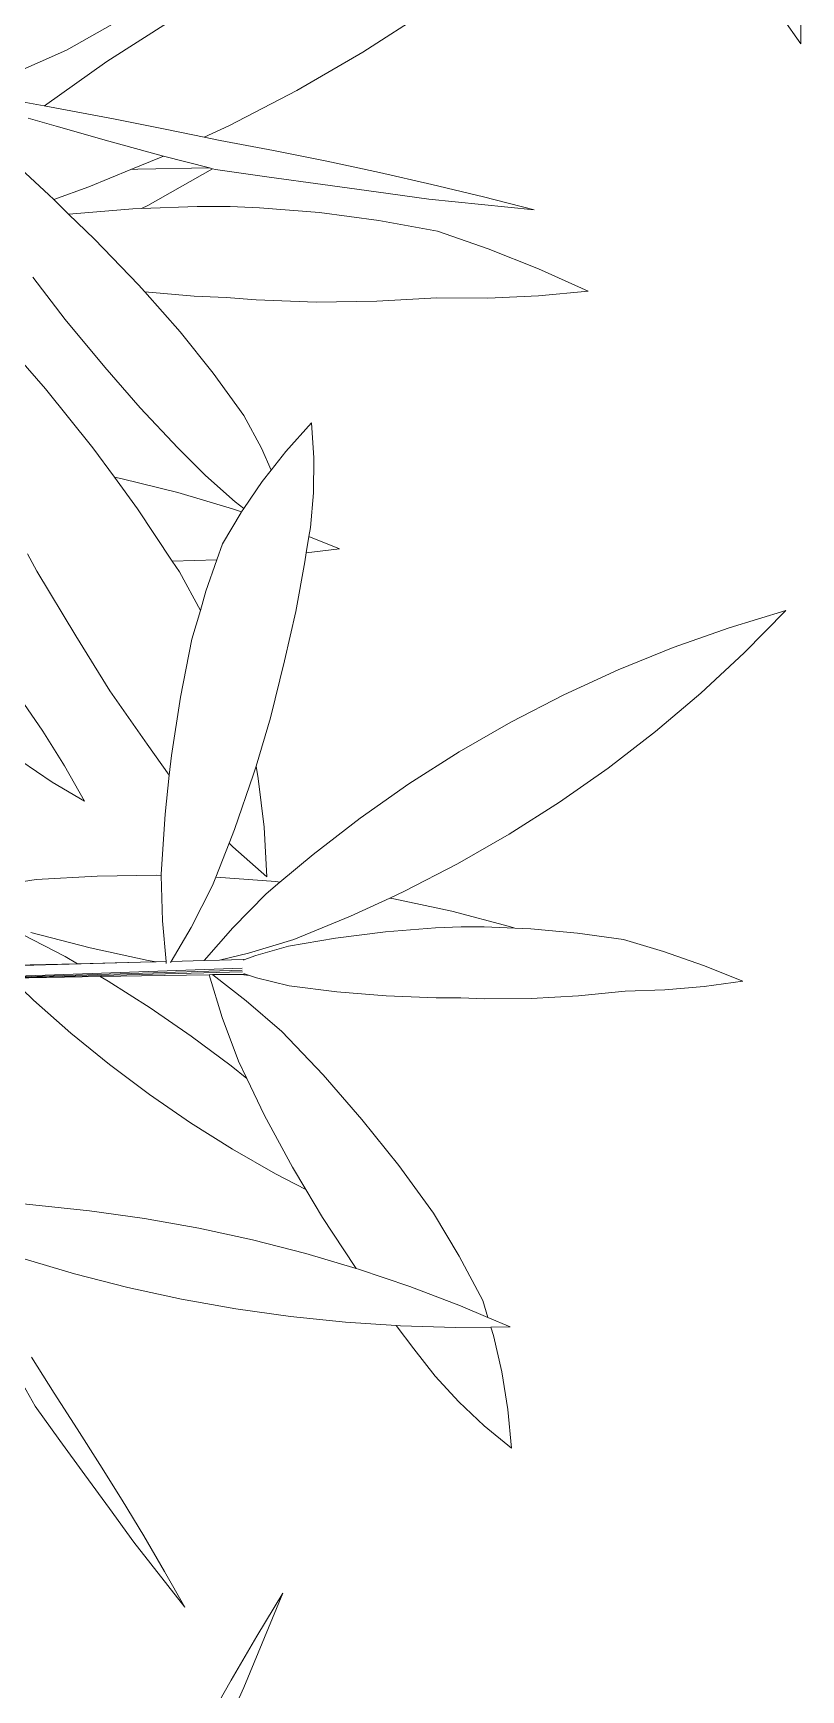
# Model space of a CAD drawing. Header units: millimetres. Extents: x 18 to 174501, y 22 to 24571.
# Drawn here: x 22848.3 to 23047.1, y 5611.8 to 6041.1 of the extents above; entities that cross this region are included whole.
import ezdxf

# ---------------------------------------------------------------- set-up
doc = ezdxf.new("R2010")
doc.units = ezdxf.units.MM
doc.header["$MEASUREMENT"] = 0
doc.layers.add('Edges', color=7, linetype='Continuous', lineweight=18)

# ---------------------------------------------------------------- blocks, each defined once
blk = doc.blocks.new('BAMBOOPLAN')
at = {"layer": 'Edges'}
for p, q in [((7.6092, 11), (7.5707, 10.8181)), ((7.5873, 10.6224), (7.6092, 11)), ((7.5707, 10.8181), (7.5341, 10.6335)), ((7.5341, 10.6335), (7.4996, 10.4464)), ((7.5873, 10.6224), (7.5697, 10.4327)), ((12.609, 2.3896), (12.513, 2.4579)), ((12.609, 2.3896), (12.5751, 2.4877)), ((11.2624, 2.054), (11.0872, 1.8319)), ((11.0872, 1.8319), (10.902, 1.618)), ((10.2201, 1.676), (10.0484, 1.4809)), ((10.3776, 1.7113), (10.2023, 1.4892)), ((10.902, 1.618), (10.7073, 1.4126)), ((10.0484, 1.4809), (9.8743, 1.3195)), ((10.2023, 1.4892), (10.0375, 1.2597)), ((11.4956, 1.3971), (11.8766, 1.487)), ((11.8766, 1.487), (11.6833, 1.4708)), ((10.7073, 1.4126), (10.6343, 1.3422)), ((11.2907, 1.4302), (11.0925, 1.4059)), ((11.4878, 1.4518), (11.2907, 1.4302)), ((11.6833, 1.4708), (11.4878, 1.4518)), ((10.6947, 1.3497), (10.6343, 1.3422)), ((10.8936, 1.3791), (10.6947, 1.3497)), ((11.0925, 1.4059), (10.8936, 1.3791)), ((11.3019, 1.3582), (11.1065, 1.3196)), ((11.4956, 1.3971), (11.3019, 1.3582)), ((10.2951, 1.2973), (10.0367, 1.2584)), ((10.4945, 1.3247), (10.2951, 1.2973)), ((10.6343, 1.3422), (10.4945, 1.3247)), ((11.1065, 1.3196), (10.9101, 1.2811)), ((11.5647, 1.2952), (11.346, 1.2614)), ((11.7633, 1.2949), (11.5647, 1.2952)), ((11.9633, 1.2856), (11.7633, 1.2949)), ((10.0367, 1.2584), (9.9276, 1.2419)), ((10.0375, 1.2597), (10.0367, 1.2584)), ((10.6906, 1.2413), (10.4416, 1.1506)), ((10.5149, 1.2272), (10.5037, 1.2163)), ((10.5149, 1.2272), (10.5094, 1.2267)), ((10.6906, 1.2413), (10.5149, 1.2272)), ((10.7016, 1.2422), (10.5201, 1.0357)), ((10.7016, 1.2422), (10.6906, 1.2413)), ((10.713, 1.2431), (10.7016, 1.2422)), ((10.9101, 1.2811), (10.713, 1.2431)), ((11.346, 1.2614), (11.129, 1.2179)), ((12.164, 1.2674), (11.9633, 1.2856)), ((12.164, 1.2674), (11.9954, 1.1903)), ((10.1035, 1.2017), (9.9959, 1.1964)), ((10.306, 1.2129), (10.1035, 1.2017)), ((10.5094, 1.2267), (10.306, 1.2129)), ((10.5037, 1.2163), (10.4176, 1.1406)), ((11.129, 1.2179), (10.9133, 1.1625)), ((11.9954, 1.1903), (11.8216, 1.1217)), ((10.4176, 1.1406), (10.2915, 1.0297)), ((10.4416, 1.1506), (10.4176, 1.1406)), ((10.8094, 1.131), (10.6939, 1.0915)), ((10.9133, 1.1625), (10.8094, 1.131)), ((11.8216, 1.1217), (11.6429, 1.0617)), ((10.1608, 0.953), (9.943, 1.0495)), ((10.6939, 1.0915), (10.5019, 1.0169)), ((11.6429, 1.0617), (11.4362, 0.9768)), ((10.2915, 1.0297), (10.1836, 0.9423)), ((10.4719, 1.0052), (10.254, 0.9101)), ((10.5019, 1.0169), (10.4719, 1.0052)), ((10.5201, 1.0357), (10.5019, 1.0169)), ((10.1836, 0.9423), (10.1608, 0.953)), ((10.2531, 0.9097), (10.1836, 0.9423)), ((11.4362, 0.9768), (11.2257, 0.9005)), ((10.254, 0.9101), (10.2531, 0.9097)), ((10.3746, 0.8527), (10.2531, 0.9097)), ((11.2257, 0.9005), (11.0128, 0.836)), ((10.5832, 0.7457), (10.3746, 0.8527)), ((10.9049, 0.8083), (10.7917, 0.7744)), ((11.0128, 0.836), (10.9049, 0.8083)), ((10.6135, 0.7288), (10.5832, 0.7457)), ((10.7917, 0.7744), (10.6135, 0.7288)), ((10.7862, 0.6323), (10.6135, 0.7288)), ((10.3689, 0.5366), (10.2037, 0.6454)), ((10.9514, 0.527), (10.7862, 0.6323)), ((10.5646, 0.4179), (10.3689, 0.5366)), ((11.1101, 0.4161), (10.9514, 0.527)), ((11.3554, 0.4727), (11.2999, 0.3402)), ((11.3554, 0.4727), (11.4057, 0.3528)), ((10.3832, 0.2704), (10.1355, 0.4124)), ((10.7382, 0.3175), (10.5646, 0.4179)), ((11.2106, 0.3225), (11.1101, 0.4161)), ((13.2411, 0.3879), (13.0635, 0.2593)), ((13.2411, 0.3879), (13.1469, 0.1899)), ((10.9175, 0.2232), (10.7382, 0.3175)), ((11.2715, 0.2581), (11.2106, 0.3225)), ((11.2999, 0.3402), (11.2715, 0.2581)), ((11.4057, 0.3528), (11.4466, 0.2301)), ((10.6201, 0.1212), (10.3832, 0.2704)), ((11.2715, 0.2581), (11.2538, 0.2071)), ((13.0635, 0.2593), (12.8916, 0.1224)), ((11.0483, 0.16), (10.9175, 0.2232)), ((11.2538, 0.2071), (11.2217, 0.09)), ((11.4466, 0.2301), (11.4779, 0.105)), ((13.1469, 0.1899), (13.0435, -0.004)), ((11.1841, 0.1033), (11.0483, 0.16)), ((10.731, 0.0442), (10.6201, 0.1212)), ((10.9716, 0.067), (10.7605, 0.0482)), ((11.1831, 0.0761), (10.9716, 0.067)), ((11.2178, 0.076), (11.1831, 0.0761)), ((11.2217, 0.09), (11.1841, 0.1033)), ((11.2173, 0.0739), (11.1903, -0.0591)), ((11.2178, 0.076), (11.2173, 0.0739)), ((11.2217, 0.09), (11.2178, 0.076)), ((11.4779, 0.105), (11.4836, 0.0713)), ((11.6049, 0.0655), (11.4836, 0.0713)), ((11.4836, 0.0713), (11.4938, 0.0115)), ((11.6049, 0.0655), (11.4938, 0.0115)), ((12.8916, 0.1224), (12.7258, -0.0224)), ((10.7605, 0.0482), (10.731, 0.0442)), ((10.8502, -0.0387), (10.731, 0.0442)), ((11.4938, 0.0115), (11.4995, -0.0223)), ((11.0352, -0.1803), (10.8502, -0.0387)), ((11.1903, -0.0591), (11.19, -0.1219)), ((11.4995, -0.0223), (11.5286, -0.2074)), ((12.7258, -0.0224), (12.5666, -0.1748)), ((13.0435, -0.004), (12.9312, -0.1933)), ((11.19, -0.1219), (11.0352, -0.1803)), ((11.19, -0.1219), (11.1894, -0.2446)), ((11.0729, -0.2091), (11.0352, -0.1803)), ((12.5666, -0.1748), (12.4143, -0.3344)), ((11.193, -0.3185), (11.0729, -0.2091)), ((11.1894, -0.2446), (11.193, -0.3185)), ((11.5286, -0.2074), (11.5482, -0.3939)), ((12.9312, -0.1933), (12.8103, -0.3776)), ((10.5738, -0.3789), (10.5198, -0.3294)), ((11.193, -0.3185), (11.1984, -0.4295)), ((12.4143, -0.3344), (12.2693, -0.5008)), ((10.7874, -0.558), (10.5738, -0.3789)), ((11.5482, -0.3939), (11.5676, -0.6105)), ((12.8103, -0.3776), (12.681, -0.5564)), ((11.1984, -0.4295), (11.2276, -0.6462)), ((12.2693, -0.5008), (12.132, -0.6736)), ((10.974, -0.7097), (10.7874, -0.558)), ((11.5676, -0.6105), (11.5758, -0.7969)), ((12.681, -0.5564), (12.5437, -0.7292)), ((11.2276, -0.6462), (11.2666, -0.8613)), ((12.132, -0.6736), (12.0027, -0.8523)), ((11.168, -0.8514), (10.974, -0.7097)), ((12.5437, -0.7292), (12.3987, -0.8956)), ((11.5987, -0.8373), (11.5758, -0.7969)), ((11.5758, -0.7969), (11.5772, -0.8276)), ((10.788, -0.9318), (10.668, -0.8435)), ((11.283, -0.9333), (11.168, -0.8514)), ((11.5772, -0.8276), (11.5769, -1.0447)), ((11.6773, -0.9998), (11.5987, -0.8373)), ((12.0027, -0.8523), (11.8817, -1.0366)), ((11.2666, -0.8613), (11.283, -0.9333)), ((12.3987, -0.8956), (12.2464, -1.0552)), ((10.9048, -1.0261), (10.788, -0.9318)), ((11.283, -0.9333), (11.3153, -1.0742)), ((13.0707, -0.959), (12.9014, -0.9926)), ((13.2255, -0.9528), (13.0707, -0.959)), ((13.3816, -0.9535), (13.2255, -0.9528)), ((13.5386, -0.9611), (13.3816, -0.9535)), ((13.5386, -0.9611), (13.4098, -1.0267)), ((11.0181, -1.1261), (10.9048, -1.0261)), ((11.7469, -1.1704), (11.6773, -0.9998)), ((11.8817, -1.0366), (11.7997, -1.1735)), ((12.7337, -1.0335), (12.6763, -1.0509)), ((12.9014, -0.9926), (12.7337, -1.0335)), ((13.4098, -1.0267), (13.2766, -1.0859)), ((10.882, -1.098), (10.7464, -1.0624)), ((11.0181, -1.1261), (10.882, -1.098)), ((11.3153, -1.0742), (11.3739, -1.2889)), ((11.5746, -1.098), (11.5689, -1.2333)), ((11.5769, -1.0447), (11.5746, -1.098)), ((11.5926, -1.107), (11.5746, -1.098)), ((12.2029, -1.0968), (12.0872, -1.2076)), ((12.2464, -1.0552), (12.2029, -1.0968)), ((12.2177, -1.0943), (12.2029, -1.0968)), ((12.4365, -1.0679), (12.2177, -1.0943)), ((12.656, -1.0515), (12.4365, -1.0679)), ((12.5674, -1.0837), (12.4874, -1.1117)), ((12.6763, -1.0509), (12.5674, -1.0837)), ((12.6763, -1.0509), (12.656, -1.0515)), ((13.2766, -1.0859), (13.1392, -1.1385)), ((11.7469, -1.1704), (11.5926, -1.107)), ((12.3987, -1.1463), (12.2285, -1.2207)), ((12.4874, -1.1117), (12.3987, -1.1463)), ((13.1392, -1.1385), (12.9809, -1.2114)), ((11.7842, -1.1768), (11.5707, -1.2327)), ((11.7997, -1.1735), (11.7656, -1.2305)), ((11.7997, -1.1735), (11.7842, -1.1768)), ((12.0872, -1.2076), (11.9175, -1.357)), ((12.2285, -1.2207), (12.0618, -1.302)), ((12.9809, -1.2114), (12.8194, -1.2777)), ((11.5674, -1.2672), (11.5434, -1.439)), ((11.5689, -1.2333), (11.5674, -1.2672)), ((11.5707, -1.2327), (11.5689, -1.2333)), ((11.7656, -1.2305), (11.6901, -1.3897)), ((12.8194, -1.2777), (12.6556, -1.335)), ((11.36, -1.2982), (11.1527, -1.3731)), ((11.3756, -1.2934), (11.36, -1.2982)), ((11.3739, -1.2889), (11.3756, -1.2934)), ((11.3756, -1.2934), (11.4356, -1.4511)), ((12.0618, -1.302), (11.9062, -1.387)), ((12.6556, -1.335), (12.5724, -1.3601)), ((11.1527, -1.3731), (10.9435, -1.4586)), ((11.6901, -1.3897), (11.6294, -1.5391)), ((11.9175, -1.357), (11.7748, -1.4601)), ((11.9062, -1.387), (11.8042, -1.4594)), ((12.4853, -1.3902), (12.3089, -1.4433)), ((12.5724, -1.3601), (12.4853, -1.3902)), ((10.9435, -1.4586), (10.7876, -1.5407)), ((11.4356, -1.4511), (11.4972, -1.5889)), ((11.5434, -1.439), (11.5149, -1.5822)), ((11.7748, -1.4601), (11.6821, -1.5193)), ((11.8042, -1.4594), (11.7676, -1.4889)), ((12.3089, -1.4433), (12.1308, -1.4891)), ((10.2549, -2.1035), (11.7712, -1.5208)), ((10.6031, -1.9715), (11.774, -1.5272)), ((10.7112, -1.9311), (11.7769, -1.5327)), ((11.6821, -1.5193), (11.6294, -1.5391)), ((11.7656, -1.4879), (11.6821, -1.5193)), ((11.7656, -1.4879), (11.7676, -1.4889)), ((11.7676, -1.4889), (11.7663, -1.49)), ((11.9572, -1.5254), (11.8327, -1.5365)), ((12.1308, -1.4891), (11.9572, -1.5254)), ((11.6633, -1.583), (11.4285, -1.6688)), ((11.6639, -1.5838), (11.4285, -1.6688)), ((11.4972, -1.5889), (11.4627, -1.6018)), ((11.4972, -1.5889), (11.5, -1.5953)), ((11.5149, -1.5822), (11.5139, -1.5871)), ((11.6294, -1.5391), (11.5149, -1.5822)), ((11.675, -1.5787), (11.6633, -1.583)), ((11.6639, -1.5838), (11.6633, -1.583)), ((11.7606, -1.7166), (11.6639, -1.5838)), ((11.7821, -1.5396), (11.675, -1.5787)), ((11.6767, -1.5792), (11.675, -1.5787)), ((11.7744, -1.544), (11.6767, -1.5792)), ((11.8248, -1.6291), (11.6767, -1.5792)), ((11.8058, -1.5373), (11.7744, -1.544)), ((11.784, -1.5405), (11.7744, -1.544)), ((11.786, -1.5378), (11.784, -1.5378)), ((11.784, -1.5405), (11.7852, -1.5397)), ((11.7852, -1.5397), (11.786, -1.5378)), ((11.8058, -1.5373), (11.786, -1.5378)), ((11.8327, -1.5365), (11.8058, -1.5373)), ((11.4081, -1.6224), (10.2091, -2.0734)), ((11.2146, -1.6332), (10.9892, -1.651)), ((11.4081, -1.6224), (11.1899, -1.7035)), ((11.4334, -1.6067), (11.2146, -1.6332)), ((11.4627, -1.6018), (11.4081, -1.6224)), ((11.4627, -1.6018), (11.4334, -1.6067)), ((11.9858, -1.6937), (11.8248, -1.6291)), ((11.1899, -1.7035), (10.9141, -1.8059)), ((11.1377, -1.6935), (10.9622, -1.6682)), ((11.1899, -1.7035), (11.1377, -1.6935)), ((11.4285, -1.6688), (11.2844, -1.7215)), ((11.8706, -1.8507), (11.7606, -1.7166)), ((12.1834, -1.7963), (11.9858, -1.6937)), ((11.2844, -1.7215), (10.9742, -1.8349)), ((11.3183, -1.728), (11.2844, -1.7215)), ((11.4977, -1.7699), (11.3183, -1.728)), ((11.6754, -1.8191), (11.4977, -1.7699)), ((11.0806, -1.8846), (10.9742, -1.8349)), ((11.851, -1.8754), (11.6754, -1.8191)), ((12.3729, -1.9048), (12.1834, -1.7963)), ((11.2506, -1.9548), (11.0806, -1.8846)), ((11.9204, -1.9008), (11.851, -1.8754)), ((11.9204, -1.9008), (11.8706, -1.8507)), ((12.0277, -2.0085), (11.9204, -1.9008)), ((11.4236, -2.0181), (11.2506, -1.9548)), ((12.5575, -2.0219), (12.3729, -1.9048)), ((11.5992, -2.0744), (11.4236, -2.0181)), ((12.1871, -2.1559), (12.0277, -2.0085)), ((12.7365, -2.1474), (12.5575, -2.0219)), ((11.7769, -2.1236), (11.5992, -2.0744)), ((11.9563, -2.1655), (11.7769, -2.1236)), ((12.1369, -2.2), (11.9563, -2.1655)), ((12.2613, -2.2186), (12.1369, -2.2)), ((12.2613, -2.2186), (12.1871, -2.1559)), ((12.8785, -2.2662), (12.7365, -2.1474)), ((12.3532, -2.2961), (12.2613, -2.2186)), ((13.0143, -2.3926), (12.8785, -2.2662)), ((12.5255, -2.4287), (12.3532, -2.2961)), ((12.3388, -2.4423), (12.136, -2.4588)), ((12.5323, -2.4337), (12.3388, -2.4423)), ((12.5323, -2.4337), (12.5255, -2.4287)), ((12.5412, -2.4333), (12.5323, -2.4337)), ((12.7429, -2.432), (12.5412, -2.4333)), ((12.9433, -2.4384), (12.7429, -2.432)), ((13.0529, -2.4461), (12.9433, -2.4384)), ((13.0529, -2.4461), (13.0143, -2.3926)), ((13.1419, -2.4524), (13.0529, -2.4461)), ((13.1419, -2.4524), (13.0747, -2.4762)), ((11.7315, -2.5145), (11.5309, -2.5536)), ((11.9334, -2.4829), (11.7315, -2.5145)), ((12.136, -2.4588), (11.9334, -2.4829)), ((13.0747, -2.4762), (12.9511, -2.52)), ((13.0938, -2.5026), (13.0747, -2.4762)), ((13.1669, -2.6198), (13.0938, -2.5026)), ((11.5309, -2.5536), (11.1521, -2.6417)), ((12.9511, -2.52), (12.7571, -2.5807)), ((12.5604, -2.6344), (12.3615, -2.6808)), ((12.7419, -2.5849), (12.5604, -2.6344)), ((12.7571, -2.5807), (12.7419, -2.5849)), ((12.8317, -2.6449), (12.7419, -2.5849)), ((13.2334, -2.7439), (13.1669, -2.6198)), ((12.3615, -2.6808), (12.1609, -2.7198)), ((12.9399, -2.7153), (12.8317, -2.6449)), ((11.959, -2.7515), (11.7564, -2.7756)), ((12.1609, -2.7198), (11.959, -2.7515)), ((13.053, -2.7771), (12.9399, -2.7153)), ((13.2932, -2.8746), (13.2334, -2.7439)), ((11.5537, -2.7921), (11.3512, -2.801)), ((11.7564, -2.7756), (11.5537, -2.7921)), ((13.1709, -2.8302), (13.053, -2.7771)), ((13.2932, -2.8746), (13.1709, -2.8302)), ((11.6267, -3.2354), (11.5044, -3.1363)), ((11.5766, -3.3033), (11.4574, -3.1977)), ((11.7508, -3.3314), (11.6267, -3.2354)), ((11.7046, -3.3936), (11.5766, -3.3033)), ((11.8733, -3.4287), (11.7508, -3.3314)), ((11.8324, -3.4833), (11.7046, -3.3936)), ((11.9941, -3.527), (11.8733, -3.4287)), ((11.9597, -3.5722), (11.8324, -3.4833)), ((12.1128, -3.6262), (11.9941, -3.527)), ((12.0862, -3.6602), (11.9597, -3.5722)), ((12.0862, -3.6602), (12.3428, -3.8259)), ((12.2291, -3.7259), (12.1128, -3.6262)), ((12.3428, -3.8259), (12.2291, -3.7259))]:
    blk.add_line(p, q, dxfattribs=at)

msp = doc.modelspace()

# ---------------------------------------------------------------- block references
at = {"xscale": 69.97983938875464, "yscale": 69.97983938875464, "zscale": 69.97983938875464, "rotation": 340.9588725647666}
for p in [(22158.48, 6168.11), (22158.48, 5082.93)]:
    msp.add_blockref('BAMBOOPLAN', p, dxfattribs=at)

doc.saveas('drawing.dxf')
